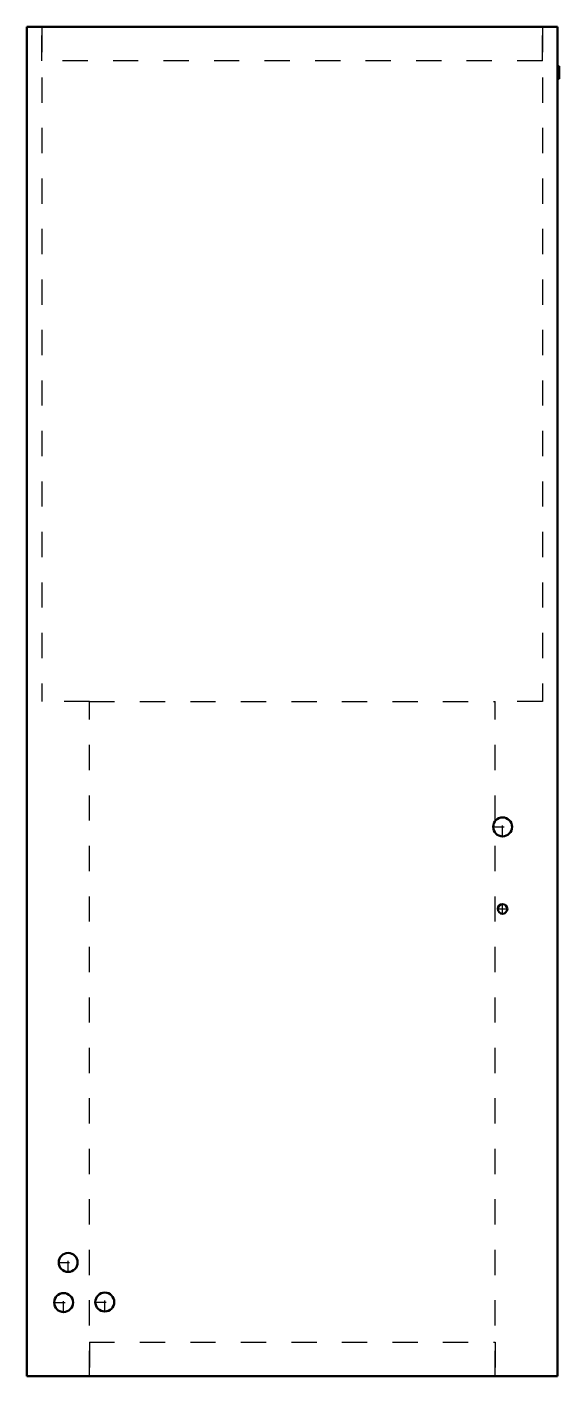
# Model space of a CAD drawing. Header units: inches. Extents: x -10.5 to 10.6, y 0 to 53.4.
import ezdxf

# ---------------------------------------------------------------- set-up
doc = ezdxf.new("R2010")
doc.units = ezdxf.units.IN
doc.header["$MEASUREMENT"] = 0
doc.linetypes.add('Center', pattern=[1.5, 0.45, -0.5, 0.05, -0.5])
doc.linetypes.add('Dashed', pattern=[2, 1, -1])
for name, color, linetype, lineweight in [('AM_0', 7, 'Continuous', 50), ('AM_7', 7, 'Center', 25), ('AM_9', 6, 'Dashed', 25)]:
    doc.layers.add(name, color=color, linetype=linetype, lineweight=lineweight)

# ---------------------------------------------------------------- blocks, each defined once
blk = doc.blocks.new('1_DMVT42CP1400_PART9_0_in_DMVT42CP1400_0')
at = {"layer": 'AM_9'}
for p, q in [((-9.90625, 53.4375), (-9.90625, 26.71875)), ((9.90625, 53.4375), (9.90625, 26.71875)), ((-8.03125, 26.71875), (-9.90625, 26.71875)), ((9.90625, 26.71875), (8.03125, 26.71875))]:
    blk.add_line(p, q, dxfattribs=at)
blk = doc.blocks.new('2_DMVT42CP1400_PART8_0_in_DMVT42CP1400_0')
at = {"layer": 'AM_9'}
for p, q in [((-8.03125, 26.71875), (8.03125, 26.71875)), ((-8.03125, 0), (-8.03125, 26.71875)), ((8.03125, 0), (8.03125, 26.71875))]:
    blk.add_line(p, q, dxfattribs=at)
blk = doc.blocks.new('3_DMVT42CP1400_PART7_0_in_DMVT42CP1400_0')
at = {"layer": 'AM_0'}
for p, q in [((10.5625, 51.8875), (10.5, 51.8875)), ((10.5625, 51.8875), (10.5625, 51.3875)), ((10.5, 51.3875), (10.5625, 51.3875))]:
    blk.add_line(p, q, dxfattribs=at)
blk = doc.blocks.new('4_DMVT42CP1400_PART6_0_in_DMVT42CP1400_0')
at = {"layer": 'AM_0'}
blk.add_circle((8.33, 21.75), 0.375, dxfattribs=at)
at = {"layer": 'AM_7'}
for p, q in [((8.33, 21.35625), (8.33, 22.14375)), ((7.93625, 21.75), (8.72375, 21.75))]:
    blk.add_line(p, q, dxfattribs=at)
blk = doc.blocks.new('5_DMVT42CP1400_PART5_0_in_DMVT42CP1400_0')
at = {"layer": 'AM_0'}
blk.add_circle((8.33, 18.5), 0.1875, dxfattribs=at)
at = {"layer": 'AM_7'}
for p, q in [((8.133125, 18.5), (8.526875, 18.5)), ((8.33, 18.303125), (8.33, 18.696875))]:
    blk.add_line(p, q, dxfattribs=at)
blk = doc.blocks.new('6_DMVT42CP1400_PART4_0_in_DMVT42CP1400_0')
at = {"layer": 'AM_0'}
for p, q in [((10.5, 53.437), (-10.5, 53.437)), ((-10.5, 53.437), (-10.5, 0)), ((10.5, 0), (10.5, 53.437)), ((-10.5, 0), (10.5, 0))]:
    blk.add_line(p, q, dxfattribs=at)
at = {"layer": 'AM_9'}
for p, q in [((-9.906, 52.102), (-9.906, 53.437)), ((9.906, 52.102), (9.906, 53.437)), ((9.906, 52.102), (-9.906, 52.102)), ((-8.031, 1.336), (-8.031, 0)), ((-8.031, 1.336), (8.031, 1.336)), ((8.031, 1.336), (8.031, 0))]:
    blk.add_line(p, q, dxfattribs=at)
blk = doc.blocks.new('7_DMVT42CP1400_PART3_0_in_DMVT42CP1400_0')
at = {"layer": 'AM_0'}
blk.add_circle((-9.05, 2.91), 0.375, dxfattribs=at)
at = {"layer": 'AM_7'}
for p, q in [((-9.05, 2.51625), (-9.05, 3.30375)), ((-9.44375, 2.91), (-8.65625, 2.91))]:
    blk.add_line(p, q, dxfattribs=at)
blk = doc.blocks.new('8_DMVT42CP1400_PART2_0_in_DMVT42CP1400_0')
at = {"layer": 'AM_0'}
blk.add_circle((-8.87, 4.5), 0.375, dxfattribs=at)
at = {"layer": 'AM_7'}
for p, q in [((-8.87, 4.10625), (-8.87, 4.89375)), ((-9.26375, 4.5), (-8.47625, 4.5))]:
    blk.add_line(p, q, dxfattribs=at)
blk = doc.blocks.new('9_DMVT42CP1400_PART1_0_in_DMVT42CP1400_0')
at = {"layer": 'AM_0'}
blk.add_circle((-7.42, 2.93), 0.375, dxfattribs=at)
at = {"layer": 'AM_7'}
for p, q in [((-7.42, 2.53625), (-7.42, 3.32375)), ((-7.81375, 2.93), (-7.02625, 2.93))]:
    blk.add_line(p, q, dxfattribs=at)

msp = doc.modelspace()

# ---------------------------------------------------------------- block references
for name in ['6_DMVT42CP1400_PART4_0_in_DMVT42CP1400_0', '1_DMVT42CP1400_PART9_0_in_DMVT42CP1400_0', '3_DMVT42CP1400_PART7_0_in_DMVT42CP1400_0', '2_DMVT42CP1400_PART8_0_in_DMVT42CP1400_0', '4_DMVT42CP1400_PART6_0_in_DMVT42CP1400_0', '5_DMVT42CP1400_PART5_0_in_DMVT42CP1400_0', '8_DMVT42CP1400_PART2_0_in_DMVT42CP1400_0', '7_DMVT42CP1400_PART3_0_in_DMVT42CP1400_0', '9_DMVT42CP1400_PART1_0_in_DMVT42CP1400_0']:
    msp.add_blockref(name, (0, 0))

doc.saveas('drawing.dxf')
